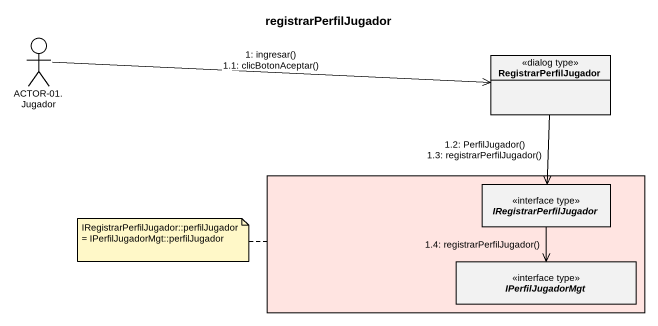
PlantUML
@startuml
title registrarPerfilJugador
allowmixing
hide circle
hide empty members
actor "ACTOR-01. Jugador" as ACTOR_01_Jugador
class RegistrarPerfilJugador <<dialog type>>
rectangle " " as rectangle1 #FFE4E1 {
  interface IRegistrarPerfilJugador <<interface type>>
  interface IPerfilJugadorMgt <<interface type>>
}
ACTOR_01_Jugador -right-> RegistrarPerfilJugador : 1: ingresar()\n1.1: clicBotonAceptar()
RegistrarPerfilJugador --> IRegistrarPerfilJugador : 1.2: PerfilJugador()\n1.3: registrarPerfilJugador()
IRegistrarPerfilJugador --> IPerfilJugadorMgt : 1.4: registrarPerfilJugador()
note left of rectangle1 : IRegistrarPerfilJugador::perfilJugador = IPerfilJugadorMgt::perfilJugador
@enduml
